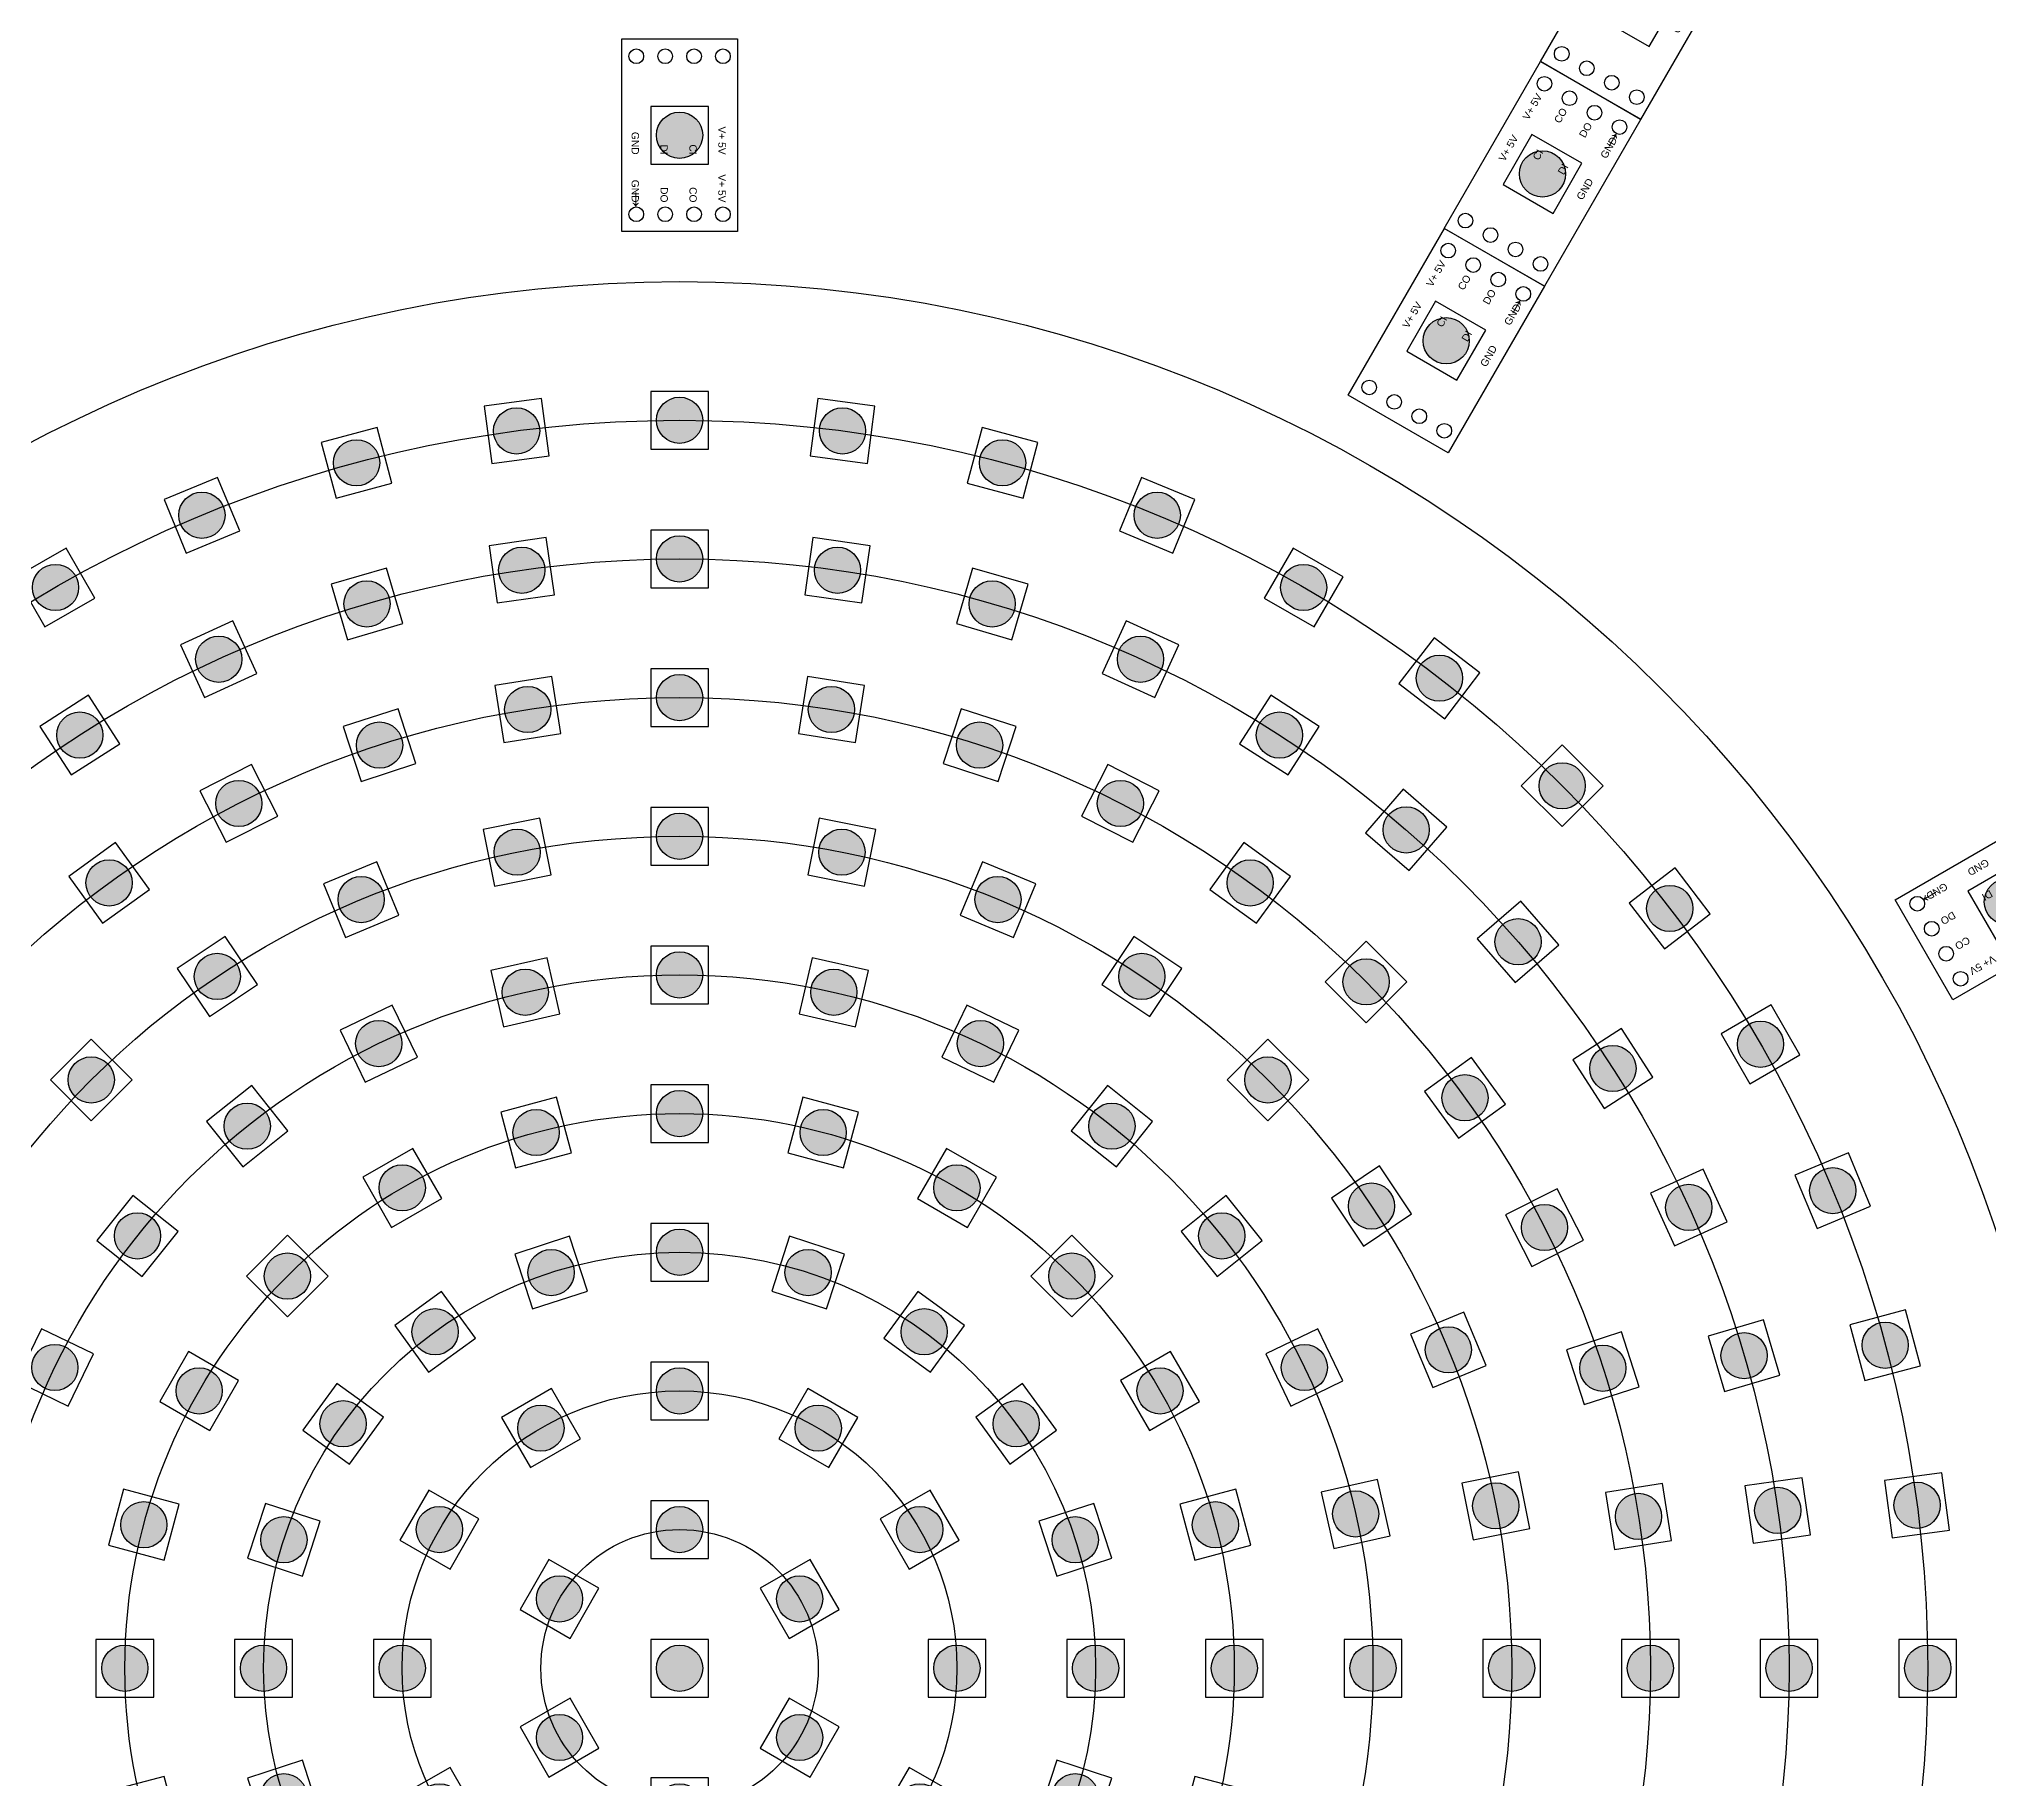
# Model space of a CAD drawing. Header units: millimetres. Extents: x 2050 to 3932, y -1485 to -693.
# Drawn here: x 3240.5 to 3409.3, y -1062.3 to -911.8 of the extents above; entities that cross this region are included whole.
import ezdxf

# ---------------------------------------------------------------- set-up
doc = ezdxf.new("R2010")
doc.units = ezdxf.units.MM
doc.header["$LTSCALE"] = 10
doc.header["$MEASUREMENT"] = 0
doc.layers.get('0').update_dxf_attribs({"color": 8})
for name, color, linetype in [('LED SMD 5050', 40, 'Continuous'), ('LED Strip', 30, 'Continuous'), ('vero Pins', 30, 'Continuous')]:
    doc.layers.add(name, color=color, linetype=linetype)
doc.styles.get("Standard").update_dxf_attribs({"font": 'arial.ttf'})

# ---------------------------------------------------------------- blocks, each defined once
blk = doc.blocks.new('SMD 5050')
at = {"layer": 'LED SMD 5050'}
blk.add_hatch(color=256, dxfattribs=at).paths.add_polyline_path([(2, 0, 1), (-2, 0, 1)])
blk.add_lwpolyline([(-2.5, 2.5), (-2.5, -2.5), (2.5, -2.5), (2.5, 2.5)], close=True, dxfattribs=at)
blk.add_circle((0, 0), 2, dxfattribs=at)
blk = doc.blocks.new('DotStar 240mm Disc')
at = {"layer": 'vero Pins'}
for radius in [120, 108, 96, 84, 72, 60, 48, 36, 24, 12]:
    blk.add_circle((0, 0), radius, dxfattribs=at)
for p, rotation in [((-14.1, 107.08), 7.500000000000007), ((14.1, 107.08), 352.4999999999999), ((-27.95, 104.32), 15), ((27.95, 104.32), 344.9999999999999), ((-41.33, 99.78), 22.5), ((41.33, 99.78), 337.4999999999999), ((-54, 93.53), 30), ((-13.66, 95.02), 8.18181818181818), ((13.66, 95.02), 351.8181818181818), ((54, 93.53), 329.9999999999999), ((-27.05, 92.11), 16.36363636363637), ((27.05, 92.11), 343.6363636363636), ((-39.88, 87.32), 24.54545454545454), ((39.88, 87.32), 335.4545454545455), ((65.75, 85.68), 322.4999999999999), ((-13.14, 82.97), 9.000000000000009), ((13.14, 82.97), 351), ((-51.9, 80.76), 32.72727272727273), ((-25.96, 79.89), 17.99999999999999), ((25.96, 79.89), 342), ((51.9, 80.76), 327.2727272727273), ((76.37, 76.37), 314.9999999999999), ((-38.14, 74.84), 27), ((38.14, 74.84), 333), ((62.87, 72.55), 319.0909090909091), ((-14.05, 70.62), 11.25), ((14.05, 70.62), 348.75), ((-49.37, 67.96), 36.00000000000001), ((49.37, 67.96), 324), ((-27.55, 66.52), 22.5), ((27.55, 66.52), 337.4999999999999), ((85.68, 65.75), 307.4999999999999), ((72.55, 62.87), 310.9090909090908), ((-40, 59.87), 33.75), ((40, 59.87), 326.2499999999999), ((59.4, 59.4), 315), ((-13.35, 58.5), 12.85714285714286), ((13.35, 58.5), 347.1428571428572), ((-26.03, 54.06), 25.71428571428572), ((26.03, 54.06), 334.2857142857143), ((93.53, 54), 299.9999999999999), ((-50.91, 50.91), 45.00000000000001), ((50.91, 50.91), 315), ((80.76, 51.9), 302.7272727272727), ((67.96, 49.37), 306), ((-37.41, 46.91), 38.57142857142858), ((-12.42, 46.36), 15), ((12.42, 46.36), 344.9999999999999), ((37.41, 46.91), 321.4285714285714), ((-24, 41.57), 30), ((24, 41.57), 329.9999999999999), ((99.78, 41.33), 292.4999999999999), ((59.87, 40), 303.75), ((87.32, 39.88), 294.5454545454546), ((-46.91, 37.41), 51.42857142857143), ((46.91, 37.41), 308.5714285714286), ((74.84, 38.14), 297), ((-33.94, 33.94), 45.00000000000001), ((-11.12, 34.24), 18), ((11.12, 34.24), 342), ((33.94, 33.94), 315), ((-21.16, 29.12), 36.00000000000001), ((21.16, 29.12), 324), ((66.52, 27.55), 292.5000000000001), ((104.32, 27.95), 284.9999999999999), ((-54.06, 26.03), 64.28571428571428), ((54.06, 26.03), 295.7142857142857), ((79.89, 25.96), 288), ((92.11, 27.05), 286.3636363636364), ((-41.57, 24), 59.99999999999999), ((41.57, 24), 300.0000000000001), ((-29.12, 21.16), 54), ((-12, 20.78), 30), ((12, 20.78), 329.9999999999999), ((29.12, 21.16), 306), ((70.62, 14.05), 281.25), ((107.08, 14.1), 277.5), ((-46.36, 12.42), 75.00000000000001), ((-20.78, 12), 59.99999999999999), ((20.78, 12), 300.0000000000001), ((46.36, 12.42), 285), ((58.5, 13.35), 282.8571428571428), ((82.97, 13.14), 279), ((95.02, 13.66), 278.1818181818182), ((-34.24, 11.12), 72), ((34.24, 11.12), 288), ((-10.39, 6), 59.99999999999999), ((10.39, 6), 300.0000000000001), ((-48, 0), 90), ((-36, 0), 90), ((-24, 0), 90), ((24, 0), 270), ((36, 0), 270), ((48, 0), 270), ((60, 0), 270), ((72, 0), 270), ((84, 0), 270), ((96, 0), 270), ((108, 0), 269.9999999999999), ((-10.39, -6), 120), ((10.39, -6), 239.9999999999999), ((-34.24, -11.12), 108), ((34.24, -11.12), 252), ((-46.36, -12.42), 105), ((-20.78, -12), 120), ((0, -12), 180), ((20.78, -12), 239.9999999999999), ((46.36, -12.42), 255)]:
    blk.add_blockref('SMD 5050', p, dxfattribs=dict(at, rotation=rotation))
for p in [(0, 108), (0, 96), (0, 84), (0, 72), (0, 60), (0, 48), (0, 36), (0, 24), (0, 12), (0, 0)]:
    blk.add_blockref('SMD 5050', p, dxfattribs=at)
blk = doc.blocks.new('DotStar Strip 60')
at = {"color": 1}
for centre in [(-3.75, 15.17), (-1.25, 15.17), (1.25, 15.17), (3.75, 15.17), (-3.75, 1.5), (-1.25, 1.5), (1.25, 1.5), (3.75, 1.5)]:
    blk.add_circle(centre, 0.635, dxfattribs=at)
at = {"layer": 'LED Strip'}
blk.add_lwpolyline([(5, 16.67), (5, 0), (-5, 0), (-5, 16.67)], close=True, dxfattribs=at)
at = {"layer": 'vero Pins'}
blk.add_blockref('SMD 5050', (0, 8.33), dxfattribs=at)
at = {"color": 4, "width": 7.3862, "attachment_point": 9, "rotation": 90}
for s, insert, char_height in [('V+ 5V', (-3.34, 14.15), 0.635), ('CO', (-0.84, 14.15), 0.635), ('DO', (1.66, 14.15), 0.635), ('GND', (4.16, 14.15), 0.635), ('{\\fArial|b1|i0|c0|p34;→}', (4.16, 14.94), 1.5), ('V+ 5V', (-3.34, 10.01), 0.635), ('CI', (-0.84, 10.01), 0.635), ('DI', (1.66, 10.01), 0.635), ('GND', (4.16, 10.01), 0.635)]:
    blk.add_mtext(s, dxfattribs=dict(at, insert=insert, char_height=char_height))

msp = doc.modelspace()

# ---------------------------------------------------------------- block references
at = {"layer": 'vero Pins'}
for p, rotation in [((3374.81, -916.24), 329.9999999999999), ((3295.98, -911.78), 180), ((3366.48, -930.67), 329.9999999999999), ((3358.15, -945.11), 329.9999999999999), ((3418.09, -982.28), 119.9999999999999)]:
    msp.add_blockref('DotStar Strip 60', p, dxfattribs=dict(at, rotation=rotation))
msp.add_blockref('DotStar 240mm Disc', (3295.98, -1052.78), dxfattribs=at)

doc.saveas('drawing.dxf')
